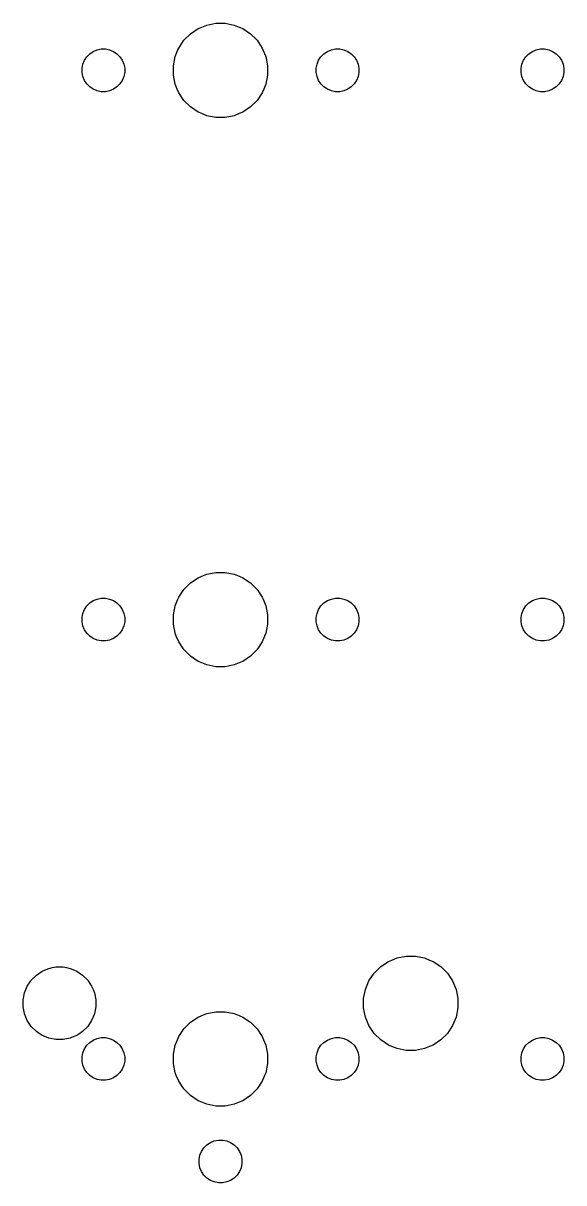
# Model space of a CAD drawing. Extents: x -9 to 373, y -109 to 13.
# Drawn here: x -8.6 to 14.9, y -48.2 to 2 of the extents above; entities that cross this region are included whole.
import ezdxf

# ---------------------------------------------------------------- set-up
doc = ezdxf.new("R2010")
doc.units = 0
doc.layers.add('BLACK', color=7, linetype='CONTINUOUS')

msp = doc.modelspace()

# ---------------------------------------------------------------- linework, layer by layer
at = {"layer": 'BLACK', "linetype": 'CONTINUOUS'}
for p, q in [((-0.596474, 1.96632), (-0.201406, 2.0449)), ((-0.201406, 2.0449), (0.201406, 2.0449)), ((0.201406, 2.0449), (0.596474, 1.96632)), ((-1.58838, 1.30355), (-1.30355, 1.58838)), ((-1.30355, 1.58838), (-0.968623, 1.81217)), ((-0.968623, 1.81217), (-0.814474, 1.87602)), ((-0.814474, 1.87602), (-0.596474, 1.96632)), ((0.596474, 1.96632), (0.814474, 1.87602)), ((0.814474, 1.87602), (0.968623, 1.81217)), ((0.968623, 1.81217), (1.30355, 1.58838)), ((1.30355, 1.58838), (1.58838, 1.30355)), ((-1.81217, 0.968623), (-1.58838, 1.30355)), ((1.58838, 1.30355), (1.81217, 0.968623)), ((-5.90061, 0.438626), (-5.79927, 0.590291)), ((-5.79927, 0.590291), (-5.67029, 0.719272)), ((-5.67029, 0.719272), (-5.51863, 0.820611)), ((-5.51863, 0.820611), (-5.3501, 0.890415)), ((-5.3501, 0.890415), (-5.1712, 0.926)), ((-5.1712, 0.926), (-4.9888, 0.926)), ((-4.9888, 0.926), (-4.8099, 0.890415)), ((-4.8099, 0.890415), (-4.64137, 0.820611)), ((-4.64137, 0.820611), (-4.48971, 0.719272)), ((-4.48971, 0.719272), (-4.36073, 0.590291)), ((-4.36073, 0.590291), (-4.25939, 0.438626)), ((-2.0449, 0.201406), (-1.96632, 0.596474)), ((-1.96632, 0.596474), (-1.84456, 0.890414)), ((-1.84456, 0.890414), (-1.81217, 0.968623)), ((1.81217, 0.968623), (1.84456, 0.890414)), ((1.84456, 0.890414), (1.96632, 0.596474)), ((1.96632, 0.596474), (2.0449, 0.201406)), ((4.25939, 0.438626), (4.36073, 0.590291)), ((4.36073, 0.590291), (4.48971, 0.719272)), ((4.48971, 0.719272), (4.64137, 0.820611)), ((4.64137, 0.820611), (4.8099, 0.890415)), ((4.8099, 0.890415), (4.9888, 0.926)), ((4.9888, 0.926), (5.1712, 0.926)), ((5.1712, 0.926), (5.3501, 0.890415)), ((5.3501, 0.890415), (5.51863, 0.820611)), ((5.51863, 0.820611), (5.67029, 0.719272)), ((5.67029, 0.719272), (5.79927, 0.590291)), ((5.79927, 0.590291), (5.90061, 0.438626)), ((13.1494, 0.438626), (13.2507, 0.590291)), ((13.2507, 0.590291), (13.3797, 0.719272)), ((13.3797, 0.719272), (13.5314, 0.820611)), ((13.5314, 0.820611), (13.6999, 0.890415)), ((13.6999, 0.890415), (13.8788, 0.926)), ((13.8788, 0.926), (14.0612, 0.926)), ((14.0612, 0.926), (14.2401, 0.890415)), ((14.2401, 0.890415), (14.4086, 0.820611)), ((14.4086, 0.820611), (14.5603, 0.719272)), ((14.5603, 0.719272), (14.6893, 0.590291)), ((14.6893, 0.590291), (14.7906, 0.438626)), ((-6.006, 0.091203), (-5.97042, 0.270104)), ((-6.006, -0.091203), (-6.006, 0.091203)), ((-5.97042, 0.270104), (-5.90061, 0.438626)), ((-4.25939, 0.438626), (-4.18959, 0.270104)), ((-4.18959, 0.270104), (-4.154, 0.091203)), ((-4.154, 0.091203), (-4.154, -0.091203)), ((-2.0449, -0.201406), (-2.0449, 0.201406)), ((2.0449, 0.201406), (2.0449, -0.201406)), ((4.154, 0.091203), (4.18959, 0.270104)), ((4.154, -0.091203), (4.154, 0.091203)), ((4.18959, 0.270104), (4.25939, 0.438626)), ((5.90061, 0.438626), (5.97042, 0.270104)), ((5.97042, 0.270104), (6.006, 0.091203)), ((6.006, 0.091203), (6.006, -0.091203)), ((13.044, 0.091203), (13.0796, 0.270104)), ((13.044, -0.091203), (13.044, 0.091203)), ((13.0796, 0.270104), (13.1494, 0.438626)), ((14.7906, 0.438626), (14.8604, 0.270104)), ((14.8604, 0.270104), (14.896, 0.091203)), ((14.896, 0.091203), (14.896, -0.091203)), ((-5.97042, -0.270104), (-6.006, -0.091203)), ((-5.90061, -0.438626), (-5.97042, -0.270104)), ((-5.79927, -0.590291), (-5.90061, -0.438626)), ((-4.25939, -0.438626), (-4.36073, -0.590291)), ((-4.18959, -0.270104), (-4.25939, -0.438626)), ((-4.154, -0.091203), (-4.18959, -0.270104)), ((-1.96632, -0.596474), (-2.0449, -0.201406)), ((2.0449, -0.201406), (1.96632, -0.596474)), ((4.18959, -0.270104), (4.154, -0.091203)), ((4.25939, -0.438626), (4.18959, -0.270104)), ((4.36073, -0.590291), (4.25939, -0.438626)), ((5.90061, -0.438626), (5.79927, -0.590291)), ((5.97042, -0.270104), (5.90061, -0.438626)), ((6.006, -0.091203), (5.97042, -0.270104)), ((13.0796, -0.270104), (13.044, -0.091203)), ((13.1494, -0.438626), (13.0796, -0.270104)), ((13.2507, -0.590291), (13.1494, -0.438626)), ((14.7906, -0.438626), (14.6893, -0.590291)), ((14.8604, -0.270104), (14.7906, -0.438626)), ((14.896, -0.091203), (14.8604, -0.270104)), ((-5.67029, -0.719272), (-5.79927, -0.590291)), ((-5.51863, -0.820611), (-5.67029, -0.719272)), ((-5.3501, -0.890415), (-5.51863, -0.820611)), ((-5.1712, -0.926), (-5.3501, -0.890415)), ((-4.9888, -0.926), (-5.1712, -0.926)), ((-4.8099, -0.890415), (-4.9888, -0.926)), ((-4.64137, -0.820611), (-4.8099, -0.890415)), ((-4.48971, -0.719272), (-4.64137, -0.820611)), ((-4.36073, -0.590291), (-4.48971, -0.719272)), ((-1.87602, -0.814474), (-1.96632, -0.596474)), ((-1.81217, -0.968623), (-1.87602, -0.814474)), ((-1.58838, -1.30355), (-1.81217, -0.968623)), ((1.81217, -0.968623), (1.58838, -1.30355)), ((1.87602, -0.814474), (1.81217, -0.968623)), ((1.96632, -0.596474), (1.87602, -0.814474)), ((4.48971, -0.719272), (4.36073, -0.590291)), ((4.64137, -0.820611), (4.48971, -0.719272)), ((4.8099, -0.890415), (4.64137, -0.820611)), ((4.9888, -0.926), (4.8099, -0.890415)), ((5.1712, -0.926), (4.9888, -0.926)), ((5.3501, -0.890415), (5.1712, -0.926)), ((5.51863, -0.820611), (5.3501, -0.890415)), ((5.67029, -0.719272), (5.51863, -0.820611)), ((5.79927, -0.590291), (5.67029, -0.719272)), ((13.3797, -0.719272), (13.2507, -0.590291)), ((13.5314, -0.820611), (13.3797, -0.719272)), ((13.6999, -0.890415), (13.5314, -0.820611)), ((13.8788, -0.926), (13.6999, -0.890415)), ((14.0612, -0.926), (13.8788, -0.926)), ((14.2401, -0.890415), (14.0612, -0.926)), ((14.4086, -0.820611), (14.2401, -0.890415)), ((14.5603, -0.719272), (14.4086, -0.820611)), ((14.6893, -0.590291), (14.5603, -0.719272)), ((-1.30355, -1.58838), (-1.58838, -1.30355)), ((1.58838, -1.30355), (1.30355, -1.58838)), ((-0.968623, -1.81217), (-1.30355, -1.58838)), ((-0.814474, -1.87602), (-0.968623, -1.81217)), ((-0.596474, -1.96632), (-0.814474, -1.87602)), ((-0.201406, -2.0449), (-0.596474, -1.96632)), ((0.596474, -1.96632), (0.201406, -2.0449)), ((0.814474, -1.87602), (0.596474, -1.96632)), ((0.968623, -1.81217), (0.814474, -1.87602)), ((1.30355, -1.58838), (0.968623, -1.81217)), ((0.201406, -2.0449), (-0.201406, -2.0449)), ((-1.30355, -22.2241), (-0.968623, -22.0003)), ((-0.968623, -22.0003), (-0.814474, -21.9365)), ((-0.814474, -21.9365), (-0.596474, -21.8462)), ((-0.596474, -21.8462), (-0.201406, -21.7676)), ((-0.201406, -21.7676), (0.201406, -21.7676)), ((0.201406, -21.7676), (0.596474, -21.8462)), ((0.596474, -21.8462), (0.814474, -21.9365)), ((0.814474, -21.9365), (0.968623, -22.0003)), ((0.968623, -22.0003), (1.30355, -22.2241)), ((-1.81217, -22.8439), (-1.58838, -22.509)), ((-1.58838, -22.509), (-1.30355, -22.2241)), ((1.30355, -22.2241), (1.58838, -22.509)), ((1.58838, -22.509), (1.81217, -22.8439)), ((-5.79927, -23.2222), (-5.67029, -23.0932)), ((-5.67029, -23.0932), (-5.51863, -22.9919)), ((-5.51863, -22.9919), (-5.3501, -22.9221)), ((-5.3501, -22.9221), (-5.1712, -22.8865)), ((-5.1712, -22.8865), (-4.9888, -22.8865)), ((-4.9888, -22.8865), (-4.8099, -22.9221)), ((-4.8099, -22.9221), (-4.64137, -22.9919)), ((-4.64137, -22.9919), (-4.48971, -23.0932)), ((-4.48971, -23.0932), (-4.36073, -23.2222)), ((-1.96632, -23.216), (-1.84743, -22.929)), ((-1.84743, -22.929), (-1.81217, -22.8439)), ((1.81217, -22.8439), (1.84743, -22.929)), ((1.84743, -22.929), (1.96632, -23.216)), ((4.36073, -23.2222), (4.48971, -23.0932)), ((4.48971, -23.0932), (4.64137, -22.9919)), ((4.64137, -22.9919), (4.8099, -22.9221)), ((4.8099, -22.9221), (4.9888, -22.8865)), ((4.9888, -22.8865), (5.1712, -22.8865)), ((5.1712, -22.8865), (5.3501, -22.9221)), ((5.3501, -22.9221), (5.51863, -22.9919)), ((5.51863, -22.9919), (5.67029, -23.0932)), ((5.67029, -23.0932), (5.79927, -23.2222)), ((13.2507, -23.2222), (13.3797, -23.0932)), ((13.3797, -23.0932), (13.5314, -22.9919)), ((13.5314, -22.9919), (13.6999, -22.9221)), ((13.6999, -22.9221), (13.8788, -22.8865)), ((13.8788, -22.8865), (14.0612, -22.8865)), ((14.0612, -22.8865), (14.2401, -22.9221)), ((14.2401, -22.9221), (14.4086, -22.9919)), ((14.4086, -22.9919), (14.5603, -23.0932)), ((14.5603, -23.0932), (14.6893, -23.2222)), ((-6.006, -23.7213), (-5.97042, -23.5424)), ((-5.97042, -23.5424), (-5.90061, -23.3739)), ((-5.90061, -23.3739), (-5.79927, -23.2222)), ((-4.36073, -23.2222), (-4.25939, -23.3739)), ((-4.25939, -23.3739), (-4.18959, -23.5424)), ((-4.18959, -23.5424), (-4.154, -23.7213)), ((-2.0449, -23.6111), (-1.96632, -23.216)), ((-2.0449, -24.0139), (-2.0449, -23.6111)), ((1.96632, -23.216), (2.0449, -23.6111)), ((2.0449, -23.6111), (2.0449, -24.0139)), ((4.154, -23.7213), (4.18959, -23.5424)), ((4.18959, -23.5424), (4.25939, -23.3739)), ((4.25939, -23.3739), (4.36073, -23.2222)), ((5.79927, -23.2222), (5.90061, -23.3739)), ((5.90061, -23.3739), (5.97042, -23.5424)), ((5.97042, -23.5424), (6.006, -23.7213)), ((13.044, -23.7213), (13.0796, -23.5424)), ((13.0796, -23.5424), (13.1494, -23.3739)), ((13.1494, -23.3739), (13.2507, -23.2222)), ((14.6893, -23.2222), (14.7906, -23.3739)), ((14.7906, -23.3739), (14.8604, -23.5424)), ((14.8604, -23.5424), (14.896, -23.7213)), ((-6.006, -23.9037), (-6.006, -23.7213)), ((-5.97042, -24.0826), (-6.006, -23.9037)), ((-5.90061, -24.2511), (-5.97042, -24.0826)), ((-4.18959, -24.0826), (-4.25939, -24.2511)), ((-4.154, -23.9037), (-4.18959, -24.0826)), ((-4.154, -23.7213), (-4.154, -23.9037)), ((-1.96632, -24.409), (-2.0449, -24.0139)), ((2.0449, -24.0139), (1.96632, -24.409)), ((4.154, -23.9037), (4.154, -23.7213)), ((4.18959, -24.0826), (4.154, -23.9037)), ((4.25939, -24.2511), (4.18959, -24.0826)), ((5.97042, -24.0826), (5.90061, -24.2511)), ((6.006, -23.9037), (5.97042, -24.0826)), ((6.006, -23.7213), (6.006, -23.9037)), ((13.044, -23.9037), (13.044, -23.7213)), ((13.0796, -24.0826), (13.044, -23.9037)), ((13.1494, -24.2511), (13.0796, -24.0826)), ((14.8604, -24.0826), (14.7906, -24.2511)), ((14.896, -23.9037), (14.8604, -24.0826)), ((14.896, -23.7213), (14.896, -23.9037)), ((-5.79927, -24.4028), (-5.90061, -24.2511)), ((-5.67029, -24.5318), (-5.79927, -24.4028)), ((-5.51863, -24.6331), (-5.67029, -24.5318)), ((-5.3501, -24.7029), (-5.51863, -24.6331)), ((-4.64137, -24.6331), (-4.8099, -24.7029)), ((-4.48971, -24.5318), (-4.64137, -24.6331)), ((-4.36073, -24.4028), (-4.48971, -24.5318)), ((-4.25939, -24.2511), (-4.36073, -24.4028)), ((-1.91545, -24.5318), (-1.96632, -24.409)), ((-1.81217, -24.7811), (-1.91545, -24.5318)), ((1.91545, -24.5318), (1.81217, -24.7811)), ((1.96632, -24.409), (1.91545, -24.5318)), ((4.36073, -24.4028), (4.25939, -24.2511)), ((4.48971, -24.5318), (4.36073, -24.4028)), ((4.64137, -24.6331), (4.48971, -24.5318)), ((4.8099, -24.7029), (4.64137, -24.6331)), ((5.51863, -24.6331), (5.3501, -24.7029)), ((5.67029, -24.5318), (5.51863, -24.6331)), ((5.79927, -24.4028), (5.67029, -24.5318)), ((5.90061, -24.2511), (5.79927, -24.4028)), ((13.2507, -24.4028), (13.1494, -24.2511)), ((13.3797, -24.5318), (13.2507, -24.4028)), ((13.5314, -24.6331), (13.3797, -24.5318)), ((13.6999, -24.7029), (13.5314, -24.6331)), ((14.4086, -24.6331), (14.2401, -24.7029)), ((14.5603, -24.5318), (14.4086, -24.6331)), ((14.6893, -24.4028), (14.5603, -24.5318)), ((14.7906, -24.2511), (14.6893, -24.4028)), ((-5.1712, -24.7385), (-5.3501, -24.7029)), ((-4.9888, -24.7385), (-5.1712, -24.7385)), ((-4.8099, -24.7029), (-4.9888, -24.7385)), ((-1.58838, -25.116), (-1.81217, -24.7811)), ((-1.30355, -25.4009), (-1.58838, -25.116)), ((1.58838, -25.116), (1.30355, -25.4009)), ((1.81217, -24.7811), (1.58838, -25.116)), ((4.9888, -24.7385), (4.8099, -24.7029)), ((5.1712, -24.7385), (4.9888, -24.7385)), ((5.3501, -24.7029), (5.1712, -24.7385)), ((13.8788, -24.7385), (13.6999, -24.7029)), ((14.0612, -24.7385), (13.8788, -24.7385)), ((14.2401, -24.7029), (14.0612, -24.7385)), ((-0.968623, -25.6247), (-1.30355, -25.4009)), ((-0.814474, -25.6885), (-0.968623, -25.6247)), ((0.968623, -25.6247), (0.814474, -25.6885)), ((1.30355, -25.4009), (0.968623, -25.6247)), ((-0.596474, -25.7788), (-0.814474, -25.6885)), ((-0.201406, -25.8574), (-0.596474, -25.7788)), ((0.201406, -25.8574), (-0.201406, -25.8574)), ((0.596474, -25.7788), (0.201406, -25.8574)), ((0.814474, -25.6885), (0.596474, -25.7788)), ((6.95145, -38.8611), (7.28638, -38.6373)), ((7.28638, -38.6373), (7.44053, -38.5735)), ((7.44053, -38.5735), (7.65853, -38.4832)), ((7.65853, -38.4832), (8.05359, -38.4046)), ((8.05359, -38.4046), (8.45641, -38.4046)), ((8.45641, -38.4046), (8.85147, -38.4832)), ((8.85147, -38.4832), (9.06947, -38.5735)), ((9.06947, -38.5735), (9.22362, -38.6373)), ((9.22362, -38.6373), (9.55855, -38.8611)), ((-7.989, -39.2261), (-7.73104, -39.0538)), ((-7.73104, -39.0538), (-7.56314, -38.9842)), ((-7.73104, -39.0538), (-7.73104, -39.0538)), ((-7.56314, -38.9842), (-7.44441, -38.935)), ((-7.44441, -38.935), (-7.29227, -38.9048)), ((-7.29227, -38.9048), (-7.14012, -38.8745)), ((-7.14012, -38.8745), (-6.82987, -38.8745)), ((-6.82987, -38.8745), (-6.67773, -38.9048)), ((-6.67773, -38.9048), (-6.52559, -38.935)), ((-6.52559, -38.935), (-6.40686, -38.9842)), ((-6.40686, -38.9842), (-6.23896, -39.0538)), ((-6.23896, -39.0538), (-6.23896, -39.0538)), ((-6.23896, -39.0538), (-5.981, -39.2261)), ((6.44283, -39.4809), (6.66662, -39.146)), ((6.66662, -39.146), (6.95145, -38.8611)), ((9.55855, -38.8611), (9.84338, -39.146)), ((9.84338, -39.146), (10.0672, -39.4809)), ((-8.4427, -39.853), (-8.38075, -39.7035)), ((-8.38075, -39.7035), (-8.23202, -39.4809)), ((-8.23202, -39.4809), (-8.20838, -39.4455)), ((-8.20838, -39.4455), (-7.989, -39.2261)), ((-5.981, -39.2261), (-5.76162, -39.4455)), ((-5.76162, -39.4455), (-5.73798, -39.4809)), ((-5.73798, -39.4809), (-5.58925, -39.7035)), ((-5.58925, -39.7035), (-5.5273, -39.853)), ((6.28868, -39.853), (6.44283, -39.4809)), ((6.44283, -39.4809), (6.44283, -39.4809)), ((10.0672, -39.4809), (10.0672, -39.4809)), ((10.0672, -39.4809), (10.2213, -39.853)), ((-8.56, -40.2944), (-8.49947, -39.9901)), ((-8.49947, -39.9901), (-8.4427, -39.853)), ((-5.5273, -39.853), (-5.47053, -39.9901)), ((-5.47053, -39.9901), (-5.41, -40.2944)), ((6.2101, -40.2481), (6.28868, -39.853)), ((10.2213, -39.853), (10.2999, -40.2481)), ((-8.56, -40.6046), (-8.56, -40.2944)), ((-8.50201, -40.8962), (-8.56, -40.6046)), ((-5.41, -40.6046), (-5.46799, -40.8962)), ((-5.41, -40.2944), (-5.41, -40.6046)), ((6.2101, -40.6509), (6.2101, -40.2481)), ((6.28868, -41.046), (6.2101, -40.6509)), ((10.2999, -40.6509), (10.2213, -41.046)), ((10.2999, -40.2481), (10.2999, -40.6509)), ((-8.49947, -40.9089), (-8.50201, -40.8962)), ((-8.38075, -41.1955), (-8.49947, -40.9089)), ((-8.20838, -41.4535), (-8.38075, -41.1955)), ((-8.38075, -41.1955), (-8.38075, -41.1955)), ((-5.58925, -41.1955), (-5.76162, -41.4535)), ((-5.47053, -40.9089), (-5.58925, -41.1955)), ((-5.58925, -41.1955), (-5.58925, -41.1955)), ((-5.46799, -40.8962), (-5.47053, -40.9089)), ((-1.30355, -41.2741), (-0.968623, -41.0503)), ((-0.968623, -41.0503), (-0.814474, -40.9865)), ((-0.814474, -40.9865), (-0.596474, -40.8962)), ((-0.596474, -40.8962), (-0.201406, -40.8176)), ((-0.201406, -40.8176), (0.201406, -40.8176)), ((0.201406, -40.8176), (0.596474, -40.8962)), ((0.596474, -40.8962), (0.814474, -40.9865)), ((0.814474, -40.9865), (0.968623, -41.0503)), ((0.968623, -41.0503), (1.30355, -41.2741)), ((6.29049, -41.0503), (6.28868, -41.046)), ((6.44283, -41.4181), (6.29049, -41.0503)), ((10.2195, -41.0503), (10.0672, -41.4181)), ((10.2213, -41.046), (10.2195, -41.0503)), ((-7.989, -41.6729), (-8.20838, -41.4535)), ((-7.86903, -41.753), (-7.989, -41.6729)), ((-5.981, -41.6729), (-6.10097, -41.753)), ((-5.76162, -41.4535), (-5.981, -41.6729)), ((-1.81217, -41.8939), (-1.58838, -41.559)), ((-1.58838, -41.559), (-1.30355, -41.2741)), ((1.30355, -41.2741), (1.58838, -41.559)), ((1.58838, -41.559), (1.81217, -41.8939)), ((6.66662, -41.753), (6.44283, -41.4181)), ((10.0672, -41.4181), (9.84338, -41.753)), ((-7.73104, -41.8452), (-7.86903, -41.753)), ((-7.61364, -41.8939), (-7.73104, -41.8452)), ((-7.44441, -41.964), (-7.61364, -41.8939)), ((-7.14012, -42.0245), (-7.44441, -41.964)), ((-6.82987, -42.0245), (-7.14012, -42.0245)), ((-6.52559, -41.964), (-6.82987, -42.0245)), ((-6.35636, -41.8939), (-6.52559, -41.964)), ((-6.23896, -41.8452), (-6.35636, -41.8939)), ((-6.10097, -41.753), (-6.23896, -41.8452)), ((-5.79927, -42.2722), (-5.67029, -42.1432)), ((-5.67029, -42.1432), (-5.51863, -42.0419)), ((-5.51863, -42.0419), (-5.3501, -41.9721)), ((-5.3501, -41.9721), (-5.1712, -41.9365)), ((-5.1712, -41.9365), (-4.9888, -41.9365)), ((-4.9888, -41.9365), (-4.8099, -41.9721)), ((-4.8099, -41.9721), (-4.64137, -42.0419)), ((-4.64137, -42.0419), (-4.48971, -42.1432)), ((-4.48971, -42.1432), (-4.36073, -42.2722)), ((-1.96632, -42.266), (-1.87181, -42.0379)), ((-1.87181, -42.0379), (-1.81217, -41.8939)), ((1.81217, -41.8939), (1.87181, -42.0379)), ((1.87181, -42.0379), (1.96632, -42.266)), ((4.36073, -42.2722), (4.48971, -42.1432)), ((4.48971, -42.1432), (4.64137, -42.0419)), ((4.64137, -42.0419), (4.8099, -41.9721)), ((4.8099, -41.9721), (4.9888, -41.9365)), ((4.9888, -41.9365), (5.1712, -41.9365)), ((5.1712, -41.9365), (5.3501, -41.9721)), ((5.3501, -41.9721), (5.51863, -42.0419)), ((5.51863, -42.0419), (5.67029, -42.1432)), ((5.67029, -42.1432), (5.79927, -42.2722)), ((6.95145, -42.0379), (6.66662, -41.753)), ((7.28638, -42.2617), (6.95145, -42.0379)), ((9.55855, -42.0379), (9.22362, -42.2617)), ((9.84338, -41.753), (9.55855, -42.0379)), ((13.2507, -42.2722), (13.3797, -42.1432)), ((13.3797, -42.1432), (13.5314, -42.0419)), ((13.5314, -42.0419), (13.6999, -41.9721)), ((13.6999, -41.9721), (13.8788, -41.9365)), ((13.8788, -41.9365), (14.0612, -41.9365)), ((14.0612, -41.9365), (14.2401, -41.9721)), ((14.2401, -41.9721), (14.4086, -42.0419)), ((14.4086, -42.0419), (14.5603, -42.1432)), ((14.5603, -42.1432), (14.6893, -42.2722)), ((-6.006, -42.7713), (-5.97042, -42.5924)), ((-5.97042, -42.5924), (-5.90061, -42.4239)), ((-5.90061, -42.4239), (-5.79927, -42.2722)), ((-4.36073, -42.2722), (-4.25939, -42.4239)), ((-4.25939, -42.4239), (-4.18959, -42.5924)), ((-4.18959, -42.5924), (-4.154, -42.7713)), ((-2.0449, -42.6611), (-1.96632, -42.266)), ((-2.0449, -43.0639), (-2.0449, -42.6611)), ((1.96632, -42.266), (2.0449, -42.6611)), ((2.0449, -42.6611), (2.0449, -43.0639)), ((4.154, -42.7713), (4.18959, -42.5924)), ((4.18959, -42.5924), (4.25939, -42.4239)), ((4.25939, -42.4239), (4.36073, -42.2722)), ((5.79927, -42.2722), (5.90061, -42.4239)), ((5.90061, -42.4239), (5.97042, -42.5924)), ((5.97042, -42.5924), (6.006, -42.7713)), ((7.44053, -42.3255), (7.28638, -42.2617)), ((7.65853, -42.4158), (7.44053, -42.3255)), ((8.05359, -42.4944), (7.65853, -42.4158)), ((8.45641, -42.4944), (8.05359, -42.4944)), ((8.85147, -42.4158), (8.45641, -42.4944)), ((9.06947, -42.3255), (8.85147, -42.4158)), ((9.22362, -42.2617), (9.06947, -42.3255)), ((13.044, -42.7713), (13.0796, -42.5924)), ((13.0796, -42.5924), (13.1494, -42.4239)), ((13.1494, -42.4239), (13.2507, -42.2722)), ((14.6893, -42.2722), (14.7906, -42.4239)), ((14.7906, -42.4239), (14.8604, -42.5924)), ((14.8604, -42.5924), (14.896, -42.7713)), ((-6.006, -42.9537), (-6.006, -42.7713)), ((-5.97042, -43.1326), (-6.006, -42.9537)), ((-5.90061, -43.3011), (-5.97042, -43.1326)), ((-4.18959, -43.1326), (-4.25939, -43.3011)), ((-4.154, -42.9537), (-4.18959, -43.1326)), ((-4.154, -42.7713), (-4.154, -42.9537)), ((-1.96632, -43.459), (-2.0449, -43.0639)), ((2.0449, -43.0639), (1.96632, -43.459)), ((4.154, -42.9537), (4.154, -42.7713)), ((4.18959, -43.1326), (4.154, -42.9537)), ((4.25939, -43.3011), (4.18959, -43.1326)), ((5.97042, -43.1326), (5.90061, -43.3011)), ((6.006, -42.9537), (5.97042, -43.1326)), ((6.006, -42.7713), (6.006, -42.9537)), ((13.044, -42.9537), (13.044, -42.7713)), ((13.0796, -43.1326), (13.044, -42.9537)), ((13.1494, -43.3011), (13.0796, -43.1326)), ((14.8604, -43.1326), (14.7906, -43.3011)), ((14.896, -42.9537), (14.8604, -43.1326)), ((14.896, -42.7713), (14.896, -42.9537)), ((-5.79927, -43.4528), (-5.90061, -43.3011)), ((-5.67029, -43.5818), (-5.79927, -43.4528)), ((-5.51863, -43.6831), (-5.67029, -43.5818)), ((-5.3501, -43.7529), (-5.51863, -43.6831)), ((-4.64137, -43.6831), (-4.8099, -43.7529)), ((-4.48971, -43.5818), (-4.64137, -43.6831)), ((-4.36073, -43.4528), (-4.48971, -43.5818)), ((-4.25939, -43.3011), (-4.36073, -43.4528)), ((-1.91545, -43.5818), (-1.96632, -43.459)), ((-1.81217, -43.8311), (-1.91545, -43.5818)), ((1.91545, -43.5818), (1.81217, -43.8311)), ((1.96632, -43.459), (1.91545, -43.5818)), ((4.36073, -43.4528), (4.25939, -43.3011)), ((4.48971, -43.5818), (4.36073, -43.4528)), ((4.64137, -43.6831), (4.48971, -43.5818)), ((4.8099, -43.7529), (4.64137, -43.6831)), ((5.51863, -43.6831), (5.3501, -43.7529)), ((5.67029, -43.5818), (5.51863, -43.6831)), ((5.79927, -43.4528), (5.67029, -43.5818)), ((5.90061, -43.3011), (5.79927, -43.4528)), ((13.2507, -43.4528), (13.1494, -43.3011)), ((13.3797, -43.5818), (13.2507, -43.4528)), ((13.5314, -43.6831), (13.3797, -43.5818)), ((13.6999, -43.7529), (13.5314, -43.6831)), ((14.4086, -43.6831), (14.2401, -43.7529)), ((14.5603, -43.5818), (14.4086, -43.6831)), ((14.6893, -43.4528), (14.5603, -43.5818)), ((14.7906, -43.3011), (14.6893, -43.4528)), ((-5.1712, -43.7885), (-5.3501, -43.7529)), ((-4.9888, -43.7885), (-5.1712, -43.7885)), ((-4.8099, -43.7529), (-4.9888, -43.7885)), ((-1.58838, -44.166), (-1.81217, -43.8311)), ((-1.30355, -44.4509), (-1.58838, -44.166)), ((1.58838, -44.166), (1.30355, -44.4509)), ((1.81217, -43.8311), (1.58838, -44.166)), ((4.9888, -43.7885), (4.8099, -43.7529)), ((5.1712, -43.7885), (4.9888, -43.7885)), ((5.3501, -43.7529), (5.1712, -43.7885)), ((13.8788, -43.7885), (13.6999, -43.7529)), ((14.0612, -43.7885), (13.8788, -43.7885)), ((14.2401, -43.7529), (14.0612, -43.7885)), ((-0.968623, -44.6747), (-1.30355, -44.4509)), ((-0.814474, -44.7385), (-0.968623, -44.6747)), ((-0.596474, -44.8288), (-0.814474, -44.7385)), ((0.814474, -44.7385), (0.596474, -44.8288)), ((0.968623, -44.6747), (0.814474, -44.7385)), ((1.30355, -44.4509), (0.968623, -44.6747)), ((-0.201406, -44.9074), (-0.596474, -44.8288)), ((0.201406, -44.9074), (-0.201406, -44.9074)), ((0.596474, -44.8288), (0.201406, -44.9074)), ((-0.820611, -46.8689), (-0.719272, -46.7172)), ((-0.719272, -46.7172), (-0.590291, -46.5882)), ((-0.590291, -46.5882), (-0.438626, -46.4869)), ((-0.438626, -46.4869), (-0.270104, -46.4171)), ((-0.270104, -46.4171), (-0.091203, -46.3815)), ((-0.091203, -46.3815), (0.091203, -46.3815)), ((0.091203, -46.3815), (0.270104, -46.4171)), ((0.270104, -46.4171), (0.438626, -46.4869)), ((0.438626, -46.4869), (0.590291, -46.5882)), ((0.590291, -46.5882), (0.719272, -46.7172)), ((0.719272, -46.7172), (0.820611, -46.8689)), ((-0.926, -47.2163), (-0.890415, -47.0374)), ((-0.926, -47.3987), (-0.926, -47.2163)), ((-0.890415, -47.0374), (-0.820611, -46.8689)), ((0.820611, -46.8689), (0.890415, -47.0374)), ((0.890415, -47.0374), (0.926, -47.2163)), ((0.926, -47.2163), (0.926, -47.3987)), ((-0.890415, -47.5776), (-0.926, -47.3987)), ((-0.820611, -47.7461), (-0.890415, -47.5776)), ((-0.719272, -47.8978), (-0.820611, -47.7461)), ((0.820611, -47.7461), (0.719272, -47.8978)), ((0.890415, -47.5776), (0.820611, -47.7461)), ((0.926, -47.3987), (0.890415, -47.5776)), ((-0.590291, -48.0268), (-0.719272, -47.8978)), ((-0.438626, -48.1281), (-0.590291, -48.0268)), ((-0.270104, -48.1979), (-0.438626, -48.1281)), ((-0.091203, -48.2335), (-0.270104, -48.1979)), ((0.091203, -48.2335), (-0.091203, -48.2335)), ((0.270104, -48.1979), (0.091203, -48.2335)), ((0.438626, -48.1281), (0.270104, -48.1979)), ((0.590291, -48.0268), (0.438626, -48.1281)), ((0.719272, -47.8978), (0.590291, -48.0268))]:
    msp.add_line(p, q, dxfattribs=at)

doc.saveas('drawing.dxf')
